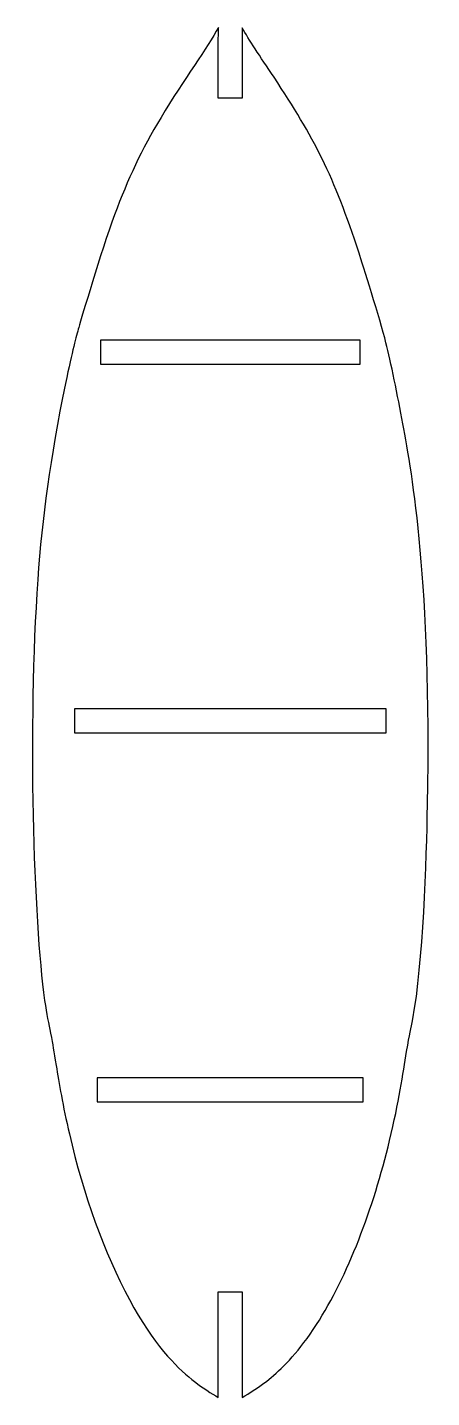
# Model space of a CAD drawing. Header units: millimetres. Extents: x -25 to 25, y -221 to -50.
import ezdxf

# ---------------------------------------------------------------- set-up
doc = ezdxf.new("R2010")
doc.units = ezdxf.units.MM
doc.layers.get('0').update_dxf_attribs({"linetype": 'CONTINUOUS'})

msp = doc.modelspace()

# ---------------------------------------------------------------- linework, layer by layer
for p, q in [((-1.5, -52.56), (-1.48, -50.2)), ((1.5, -50.24), (1.5, -59.04)), ((-1.5, -59.04), (-1.5, -52.56)), ((1.5, -59.04), (-1.5, -59.04)), ((-1.5, -221.13), (-1.5, -207.95)), ((-1.5, -207.95), (1.5, -207.95)), ((1.5, -207.95), (1.5, -221.13))]:
    msp.add_line(p, q)
for points in [[(16.19, -92.21), (16.19, -89.21), (-16.19, -89.21), (-16.19, -92.21)], [(-19.43, -135.22), (-19.43, -138.22), (19.43, -138.22), (19.43, -135.22)], [(-16.58, -181.23), (-16.58, -184.23), (16.58, -184.23), (16.58, -181.23)]]:
    msp.add_lwpolyline(points, close=True)
for points, knots in [([(-1.48, -50.2), (-2.76, -52.66), (-5.78, -56.67), (-11.05, -65.48), (-12.77, -69.1), (-16.17, -78.38), (-18.51, -86.35), (-19.22, -88.8), (-19.66, -90.42), (-22.49, -104.13), (-23.43, -111.2), (-25.28, -137.31), (-24.52, -161.74), (-22.87, -173.41), (-22.64, -174.44), (-22.09, -177.23), (-22.01, -177.76), (-21.35, -181.86), (-20.87, -184.72), (-18.29, -195.81), (-15.71, -203.11), (-9.57, -214.47), (-6.79, -217.26), (-3.44, -219.96), (-2.28, -220.62), (-1.5, -221.13)], [-3.408263, -3.408263, -3.408263, -3.408263, -3.228164, -3.228164, -3.07537, -3.07537, -2.911919, -2.911919, -2.760958, -2.760958, -2.421863, -2.421863, -1.636674, -1.636674, -1.490606, -1.490606, -1.309862, -1.309862, -1.112128, -1.112128, -0.686602, -0.686602, -0.278519, -0.278519, 0, 0, 0, 0]), ([(1.5, -221.13), (2.33, -220.59), (3.6, -219.86), (6.69, -217.3), (8.62, -215.32), (14.66, -205.95), (17.81, -197.56), (21.01, -184.28), (21.53, -180.66), (22.36, -175.67), (22.5, -175.19), (24.03, -167.11), (24.46, -154.05), (25.08, -119.39), (22.7, -106.07), (20.87, -96.15), (19.98, -91.86), (18.68, -86.64), (16.44, -79.59), (12.93, -68.71), (10.43, -63.95), (3.68, -53.74), (2.29, -51.74), (1.5, -50.24)], [-2.671063, -2.671063, -2.671063, -2.671063, -2.657711, -2.657711, -2.643421, -2.643421, -2.616997, -2.616997, -2.602172, -2.602172, -2.589511, -2.589511, -2.523704, -2.523704, -2.258698, -2.258698, -2.113155, -2.113155, -1.932435, -1.932435, -0.509315, -0.509315, 0, 0, 0, 0])]:
    msp.add_open_spline(points, degree=3, knots=knots)

doc.saveas('drawing.dxf')
